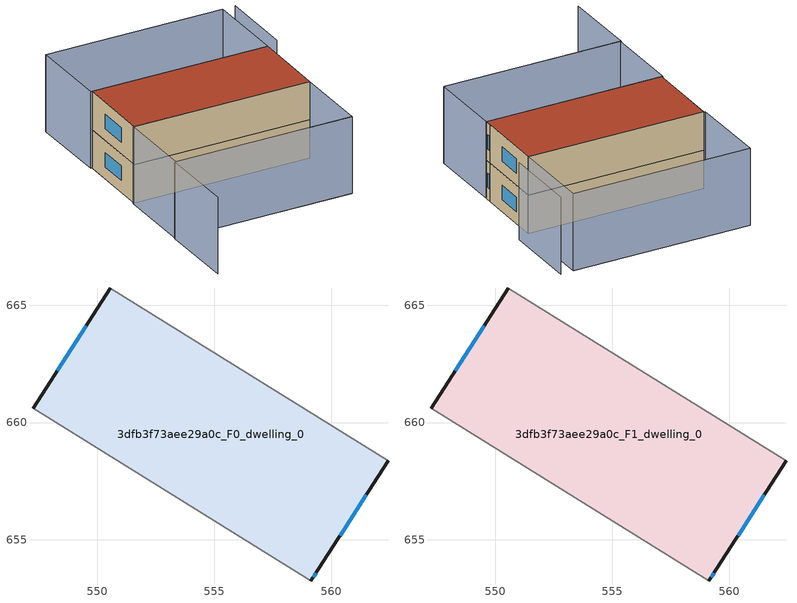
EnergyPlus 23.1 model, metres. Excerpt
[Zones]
3dfb3f73aee29a0c_F0_dwelling_0
 floor ground (EU_floor_Construction): 562.41,658.37 559.44,653.73 559.12,653.24 547.26,660.61 550.55,665.74 z0
 wall outside (EU_wall_Construction): 550.55,665.74 547.26,660.61 / 559.12,653.24 559.44,653.73 562.41,658.37 z0:3
 wall adiabatic (EU_wall_Construction): 562.41,658.37 550.55,665.74 / 547.26,660.61 559.12,653.24 z0:3
 window (EU_Window_Construction): 549.53,664.14 548.29,662.21 / 560.37,655.18 561.49,656.93 / 559.22,653.39 559.34,653.58 z0.93:2.07
3dfb3f73aee29a0c_F1_dwelling_0
 floor to 3dfb3f73aee29a0c_F0_dwelling_0 (EU_floor_Construction): 562.41,658.37 559.44,653.73 559.12,653.24 547.26,660.61 550.55,665.74 z3
 wall outside (EU_wall_Construction): 550.55,665.74 547.26,660.61 / 559.12,653.24 559.44,653.73 562.41,658.37 z3:6
 wall adiabatic (EU_wall_Construction): 562.41,658.37 550.55,665.74 / 547.26,660.61 559.12,653.24 z3:6
 window (EU_Window_Construction): 549.53,664.14 548.29,662.21 / 560.37,655.18 561.49,656.93 / 559.22,653.39 559.34,653.58 z3.93:5.07
 roof outside (EU_roof_Construction): 559.44,653.73 562.41,658.37 550.55,665.74 547.26,660.61 559.12,653.24 z6
shading: 563.52,658.26 566.67,663.32 / 540.68,650.34 543.9,655.52 / 543.9,655.52 555.83,648.11 / 555.91,648.06 543.97,655.48 / 543.97,655.48 547.19,660.65 / 547.19,660.65 559.13,653.24 / 559.13,653.24 555.91,648.06 / 562.42,658.37 550.43,665.81 / 550.43,665.81 553.81,671.26 / 553.81,671.26 565.8,663.81 / 565.8,663.81 562.42,658.37 z0:6
[Building]
EU S2 Campaign: North Axis=0; Terrain=City; Solar Distribution=FullExterior
[Site:Location]
Montreal-Trudeau.Intl.AP: Latitude=45.4667; Longitude=-73.75; Time Zone=-5; Elevation=36
[SizingPeriod:WeatherFileDays]
AnnualSizingPeriod: Begin Month=1; Begin Day of Month=1; End Month=12; End Day of Month=31; Day of Week for Start Day=Monday; Use Weather File Daylight Saving Period=No; Use Weather File Rain and Snow Indicators=No
[MATERIAL]
EU_InternalMass_Material: Roughness=MediumRough; Thickness=0.1; Conductivity=1; Density=1800; Specific Heat=900; Thermal Absorptance=0.9; Solar Absorptance=0.7; Visible Absorptance=0.7
[MATERIAL:NOMASS] Roughness=MediumRough; Thermal Absorptance=0.9; Solar Absorptance=0.7; Visible Absorptance=0.7
Name | Thermal Resistance
EU_wall_NoMass; EU_floor_NoMass | 1.51479
EU_roof_NoMass | 2.84114
[WINDOWMATERIAL:SIMPLEGLAZINGSYSTEM]
EU_Window_SimpleGlazing: UFactor=3.53504; Solar Heat Gain Coefficient=0.8; Visible Transmittance=0.8
[CONSTRUCTION]
EU_wall_Construction: EU_wall_NoMass
EU_roof_Construction: EU_roof_NoMass
EU_floor_Construction: EU_floor_NoMass
EU_Window_Construction: EU_Window_SimpleGlazing
EU_InternalMass_Construction: EU_InternalMass_Material
[ZONE] Type=1; Multiplier=1; Ceiling Height=autocalculate; Floor Area=autocalculate; Part of Total Floor Area=Yes
Name | Volume
3dfb3f73aee29a0c_F0_dwelling_0 | 255.337
3dfb3f73aee29a0c_F1_dwelling_0 | 255.336
[INTERNALMASS] Construction=EU_InternalMass_Construction; Surface Area=85.1122
Name | Zone or ZoneList
3dfb3f73aee29a0c_F0_dwelling_0_EU_InternalMass | 3dfb3f73aee29a0c_F0_dwelling_0
3dfb3f73aee29a0c_F1_dwelling_0_EU_InternalMass | 3dfb3f73aee29a0c_F1_dwelling_0
[OTHEREQUIPMENT] Fuel Type=Electricity; Design Level Calculation Method=Watts/Area; Power per Zone Floor Area=1; Fraction Latent=0; Fraction Radiant=0; Fraction Lost=0; Carbon Dioxide Generation Rate=0; EndUse Subcategory=EU_Step8_InternalGains
Name | Zone or ZoneList or Space or SpaceList | Schedule
EU_Step8_InternalGain_3dfb3f73aee29a0c_F0_dwelling_0_f000 | 3dfb3f73aee29a0c_F0_dwelling_0 | EU_Step8_GainSchedule_3dfb3f73aee29a0c_F0_dwelling_0_f000
EU_Step8_InternalGain_3dfb3f73aee29a0c_F1_dwelling_0_f000 | 3dfb3f73aee29a0c_F1_dwelling_0 | EU_Step8_GainSchedule_3dfb3f73aee29a0c_F1_dwelling_0_f000
[ZONEVENTILATION:DESIGNFLOWRATE] Schedule=EU_AlwaysOn; Design Flow Rate Calculation Method=AirChanges/Hour; Air Changes per Hour=0.775154; Ventilation Type=Natural; Fan Pressure Rise=0; Fan Total Efficiency=1; Constant Term Coefficient=1; Temperature Term Coefficient=0; Velocity Term Coefficient=0; Velocity Squared Term Coefficient=0; Minimum Indoor Temperature=-100; Maximum Indoor Temperature=100; Delta Temperature=-100; Minimum Outdoor Temperature=-100; Maximum Outdoor Temperature=100; Maximum Wind Speed=40
Name | Zone or ZoneList or Space or SpaceList
EU_ConstantAir_3dfb3f73aee29a0c_F0_dwelling_0 | 3dfb3f73aee29a0c_F0_dwelling_0
EU_ConstantAir_3dfb3f73aee29a0c_F1_dwelling_0 | 3dfb3f73aee29a0c_F1_dwelling_0
[HVACTEMPLATE:THERMOSTAT] Constant Heating Setpoint=20; Constant Cooling Setpoint=50
EU_HeatOnly_3dfb3f73aee29a0c_F0_dwelling_0; EU_HeatOnly_3dfb3f73aee29a0c_F1_dwelling_0
[HVACTEMPLATE:ZONE:IDEALLOADSAIRSYSTEM] System Availability Schedule=EU_AlwaysOn; Maximum Heating Supply Air Temperature=50; Minimum Cooling Supply Air Temperature=13; Maximum Heating Supply Air Humidity Ratio=0.0156; Minimum Cooling Supply Air Humidity Ratio=0.0077; Heating Limit=NoLimit; Cooling Limit=NoLimit; Heating Availability Schedule=EU_AlwaysOn; Cooling Availability Schedule=EU_CoolingOff; Dehumidification Control Type=ConstantSensibleHeatRatio; Cooling Sensible Heat Ratio=0.7; Dehumidification Setpoint=60; Humidification Control Type=None; Humidification Setpoint=30; Outdoor Air Method=None; Outdoor Air Flow Rate per Person=0.00944; Outdoor Air Flow Rate per Zone Floor Area=0; Outdoor Air Flow Rate per Zone=0; Demand Controlled Ventilation Type=None; Outdoor Air Economizer Type=NoEconomizer; Heat Recovery Type=None; Sensible Heat Recovery Effectiveness=0.7; Latent Heat Recovery Effectiveness=0.65
Name | Template Thermostat
3dfb3f73aee29a0c_F0_dwelling_0 | EU_HeatOnly_3dfb3f73aee29a0c_F0_dwelling_0
3dfb3f73aee29a0c_F1_dwelling_0 | EU_HeatOnly_3dfb3f73aee29a0c_F1_dwelling_0
[SIZING:ZONE] Zone Cooling Design Supply Air Temperature Input Method=SupplyAirTemperature; Zone Cooling Design Supply Air Temperature=13; Zone Heating Design Supply Air Temperature Input Method=SupplyAirTemperature; Zone Heating Design Supply Air Temperature=50; Zone Cooling Design Supply Air Humidity Ratio=0.008; Zone Heating Design Supply Air Humidity Ratio=0.008; Cooling Design Air Flow Method=DesignDay; Cooling Design Air Flow Rate=0; Cooling Minimum Air Flow per Zone Floor Area=0.000762; Cooling Minimum Air Flow=0; Cooling Minimum Air Flow Fraction=0.2; Heating Design Air Flow Method=DesignDay; Heating Design Air Flow Rate=0; Heating Maximum Air Flow per Zone Floor Area=0.002032; Heating Maximum Air Flow=0.141576; Heating Maximum Air Flow Fraction=0.3; Account for Dedicated Outdoor Air System=No; Dedicated Outdoor Air System Control Strategy=NeutralSupplyAir; Dedicated Outdoor Air Low Setpoint Temperature for Design=autosize; Dedicated Outdoor Air High Setpoint Temperature for Design=autosize; Zone Load Sizing Method=Sensible Load Only No Latent Load; Zone Latent Cooling Design Supply Air Humidity Ratio Input Method=HumidityRatioDifference; Zone Cooling Design Supply Air Humidity Ratio Difference=0.005; Zone Latent Heating Design Supply Air Humidity Ratio Input Method=HumidityRatioDifference; Zone Humidification Design Supply Air Humidity Ratio Difference=0.005
3dfb3f73aee29a0c_F0_dwelling_0; 3dfb3f73aee29a0c_F1_dwelling_0
[SCHEDULE:CONSTANT]
Name | Hourly Value
EU_AlwaysOn | 1
EU_CoolingOff | 0
[SCHEDULE:FILE] Column Number=1; Rows to Skip at Top=0; Number of Hours of Data=8760; Column Separator=Comma; Interpolate to Timestep=No; Minutes per Item=60; Adjust Schedule for Daylight Savings=Yes
Name | File
EU_Step8_GainSchedule_3dfb3f73aee29a0c_F0_dwelling_0_f000 | ../../schedules/3dfb3f73aee29a0c/3dfb3f73aee29a0c_F0_dwelling_0_f000_gain.csv
EU_Step8_GainSchedule_3dfb3f73aee29a0c_F1_dwelling_0_f000 | ../../schedules/3dfb3f73aee29a0c/3dfb3f73aee29a0c_F1_dwelling_0_f000_gain.csv
